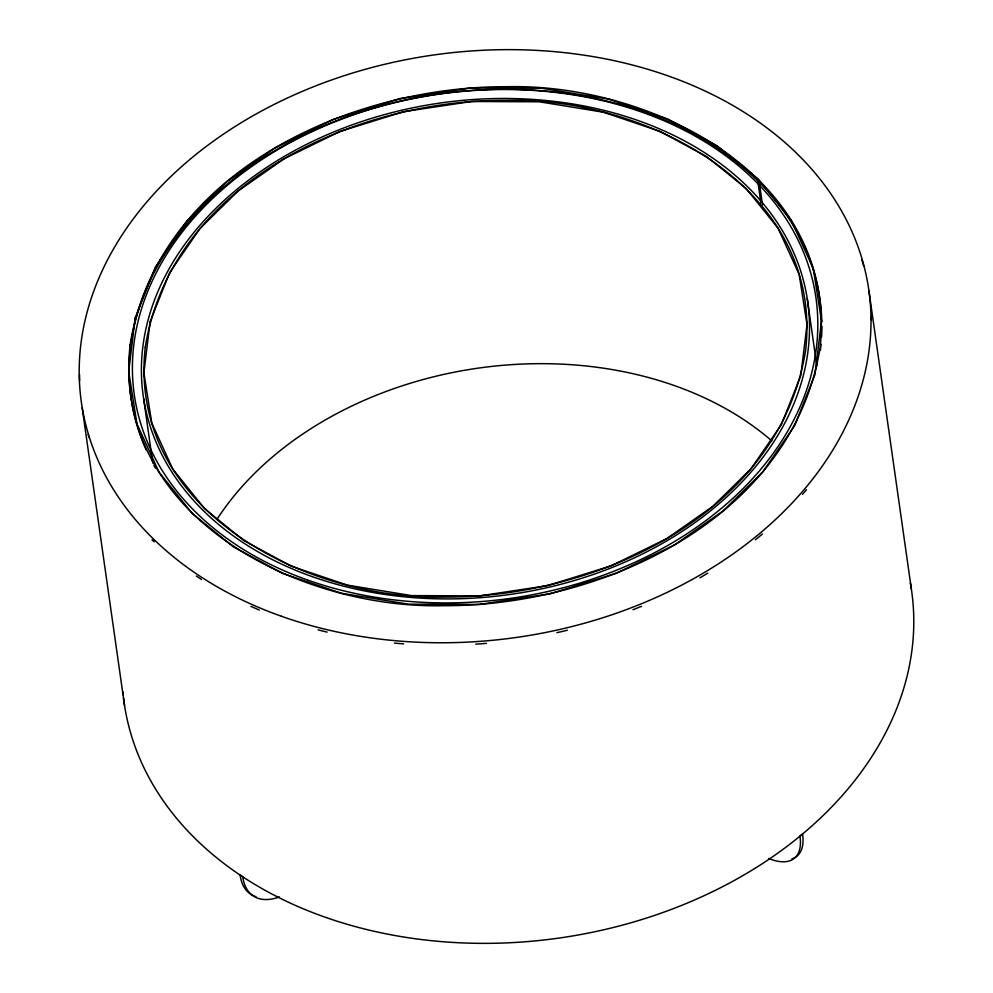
<?xml version="1.0" encoding="UTF-8"?>
<svg xmlns="http://www.w3.org/2000/svg" width="993" height="993" viewBox="0 0 993 993"><rect width="100%" height="100%" fill="white"/><g stroke="black" fill="none" stroke-linecap="round" stroke-linejoin="round"><path stroke-width="1.49" d="M868.925 290.825L911.351 588.936M807.259 298.719L816.854 366.119M759.024 180.478L762.487 204.819M757.597 179.795L760.861 202.733M143.637 398.665L152.798 462.999M82.196 407.912L124.535 705.427M216.859 519.488A333.077 246.351 -8.1 0 1 771.797 440.88M768.594 858.461A74.574 32.061 50.3 0 0 799.973 836.143L802.567 833.996A74.574 32.061 50.3 0 1 792.004 858.796M255.995 896.729A74.574 38.615 -56.4 0 1 240.083 875.056L242.739 876.819A74.574 38.615 -56.4 0 0 279.48 896.902M910.358 582.978A397.696 294.151 -8.1 0 1 561.281 937.74A397.696 294.151 -8.1 0 1 123.504 697.905M123.169 694.877A397.696 294.151 -8.1 0 1 122.871 691.848M871.258 316.767A397.696 294.151 -8.1 0 1 871.333 319.796M806.428 489.735A397.696 294.151 -8.1 0 1 802.505 494.365M762.425 533.961A397.696 294.151 -8.1 0 1 755.388 539.795M707.81 573.122A397.696 294.151 -8.1 0 1 699.891 577.802M641.528 606.326A397.696 294.151 -8.1 0 1 632.988 609.727M567.338 630.245A397.696 294.151 -8.1 0 1 556.874 632.665M486.483 643.352A397.696 294.151 -8.1 0 1 475.759 644.159M403.642 643.849A397.696 294.151 -8.1 0 1 394.457 643.092M327.131 632.107A397.696 294.151 -8.1 0 1 318.132 629.872M259.334 610.037A397.696 294.151 -8.1 0 1 250.906 606.375M201.455 579.453A397.696 294.151 -8.1 0 1 196.353 576.052M154.188 541.855A397.696 294.151 -8.1 0 1 152.041 539.745M88.973 437.454A397.696 294.151 -8.1 0 1 88.116 434.549M79.651 380.617A397.696 294.151 -8.1 0 1 79.539 374.56M861.924 259.93A397.696 294.151 -8.1 0 1 863.612 265.752M821.869 326.374A347.984 257.386 -8.1 0 1 821.608 336.788M821.074 344.248A347.984 257.386 -8.1 0 1 820.441 350.206M155.442 468.1A347.984 257.386 -8.1 0 1 153.977 465.531M146.07 449.779A347.984 257.386 -8.1 0 1 137.282 426.357M136.86 424.942A347.984 257.386 -8.1 0 1 131.585 401.966M131.349 400.514A347.984 257.386 -8.1 0 1 452.274 92.2A347.984 257.386 -8.1 0 1 821.819 321.918M130.12 344.683C111.626 514.833 297.044 609.218 443.586 605.693C601.423 606.363 792.439 519.178 820.081 347.724C838.576 177.586 653.158 83.201 506.616 86.714C348.779 86.056 157.763 173.241 130.12 344.683M145.251 347.24C127.241 509.682 305.41 600.74 445.298 597.054C596.359 597.699 779.195 514.25 805.658 350.157C823.669 187.702 645.5 96.644 505.611 100.33C354.538 99.685 171.715 183.134 145.251 347.24M135.172 318.033L128.705 371.494L136.935 423.874L158.905 471.985L192.108 513.381L233.194 546.696L282.36 573.333L341.455 593.255L408.322 604.166L479.383 604.464L550.271 593.802L616.616 573.172L674.917 544.673L723.065 510.936L762.947 471.712L794.698 425.575L815.017 374.373L821.496 320.925L813.267 268.532L791.297 220.421L758.093 179.038L717.008 145.71L667.842 119.086L608.746 99.151L541.88 88.253L470.819 87.955L399.918 98.605L333.586 119.234L275.284 147.734L227.136 181.471L187.255 220.707L155.491 266.832L135.172 318.033M150.104 321.732L143.898 372.896L151.78 423.03L172.807 469.081L204.595 508.701L243.918 540.589L290.961 566.084L347.538 585.162L411.536 595.601L479.557 595.887L547.404 585.671L610.906 565.936L666.7 538.653L712.8 506.368L750.969 468.82L781.354 424.656L800.805 375.652L806.999 324.488L799.129 274.353L778.102 228.303L746.314 188.682L706.991 156.795L659.935 131.312L603.372 112.221L539.373 101.795L471.352 101.509L403.506 111.712L340.003 131.448L284.209 158.731L238.109 191.016L199.941 228.576L169.542 272.727L150.104 321.732M312.025 576.548A335.56 248.188 -8.1 0 0 809.481 324.314A335.56 248.188 -8.1 0 0 304.863 145.214A335.56 248.188 -8.1 0 0 312.025 576.548M281.404 616.256A397.696 294.151 -8.1 0 0 870.985 317.313A397.696 294.151 -8.1 0 0 272.914 105.047A397.696 294.151 -8.1 0 0 281.404 616.256M307.433 579.974A344.261 254.63 -8.1 0 0 817.785 321.186A344.261 254.63 -8.1 0 0 300.085 137.456A344.261 254.63 -8.1 0 0 307.433 579.974"/></g></svg>
